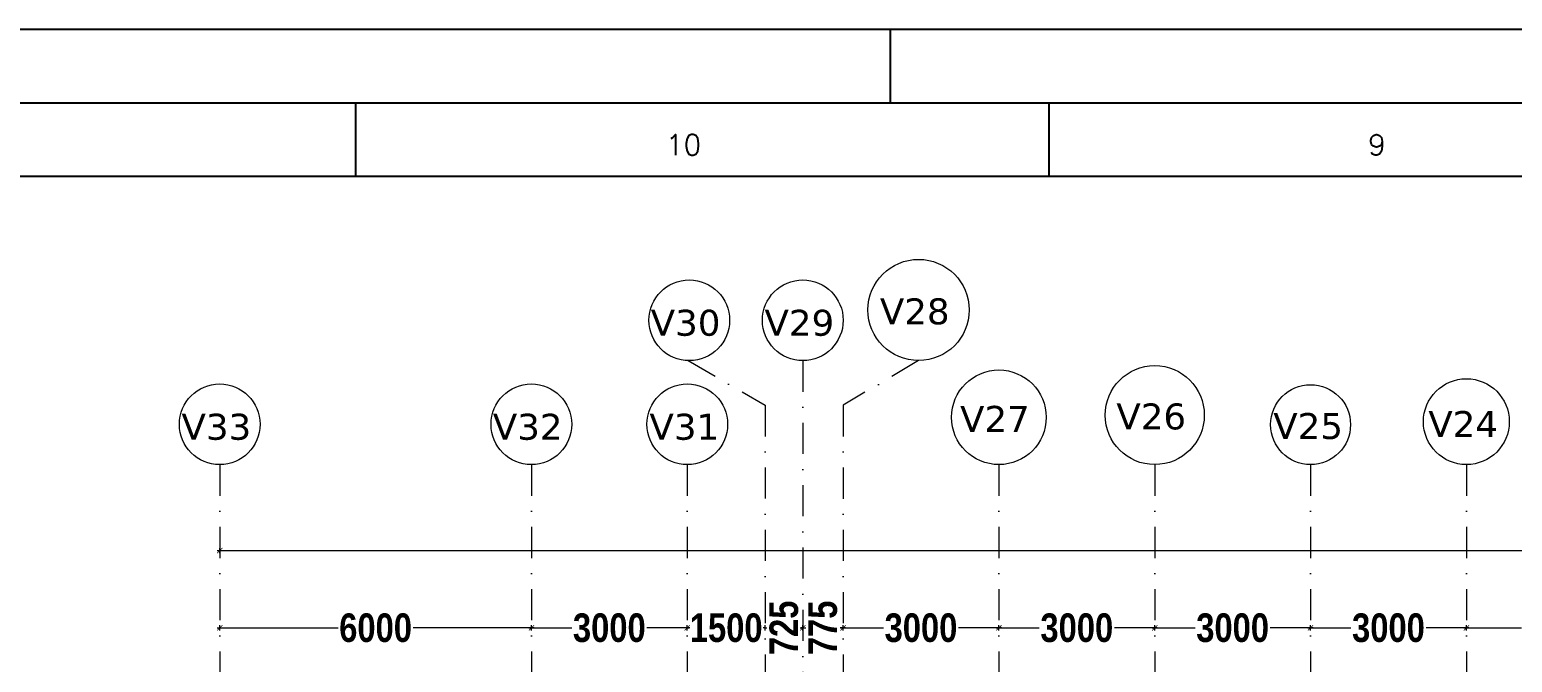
# Model space of a CAD drawing. Header units: millimetres. Extents: x -3092162 to 4513894, y -12317808 to 1849994.
# Drawn here: x -460174 to -431629, y -5811640 to -5799449 of the extents above; entities that cross this region are included whole.
import ezdxf
from ezdxf.enums import TextEntityAlignment as Align

# ---------------------------------------------------------------- set-up
doc = ezdxf.new("R2010")
doc.units = ezdxf.units.MM
doc.header["$LTSCALE"] = 2
doc.header["$MEASUREMENT"] = 0
doc.linetypes.add('DASHDOT', pattern=[1, 0.5, -0.25, 0, -0.25])
for name, color, linetype, lineweight in [('D DIM', 250, 'Continuous', 9), ('GRID', 251, 'DASHDOT', 5), ('ST TEXT', 251, 'DASHDOT', 5)]:
    doc.layers.add(name, color=color, linetype=linetype, lineweight=lineweight)
doc.layers.add('formate', color=7, linetype='Continuous')
doc.styles.add('5555', font='romans.shx', dxfattribs={"height": 125})
doc.styles.add('COLOUMNN DIM', font='ARIALNB.TTF', dxfattribs={"height": 550})
doc.styles.add('style2', font='verdana.ttf')

# ---------------------------------------------------------------- blocks, each defined once
blk = doc.blocks.new('sdfs')
at = {"layer": 'formate', "color": 0}
for p, q in [((-2732082, -7666596), (-2862742, -7666596)), ((-2828044, -7666596), (-2828044, -7667695)), ((-2733180, -7667695), (-2861643, -7667695)), ((-2836041, -7667695), (-2836041, -7668793)), ((-2825670, -7667695), (-2825670, -7668793)), ((-2734278, -7668793), (-2856152, -7668793))]:
    blk.add_line(p, q, dxfattribs=at)
at = {"layer": 'formate', "color": 0, "style": '5555'}
for s, height, p in [('10', 310.7, (-2831134, -7668476)), ('9', 311, (-2820763, -7668476))]:
    blk.add_text(s, height=height, dxfattribs=at).set_placement(p, align=Align.CENTER)
blk = doc.blocks.new('_ArchTick')
at = {"color": 0, "linetype": 'ByBlock', "const_width": 0.15}
blk.add_lwpolyline([(-0.5, -0.5), (0.5, 0.5)], dxfattribs=at)

msp = doc.modelspace()

# ---------------------------------------------------------------- linework, layer by layer
at = {"layer": 'D DIM', "ltscale": 100}
for p, q in [((-456514.3, -5809536.7), (-456514.3, -5809436.7)), ((-456564.3, -5809486.7), (-415647, -5809486.7)), ((-456564.3, -5810975.9), (-454236.4, -5810975.9)), ((-456514.3, -5811025.9), (-456514.3, -5810925.9)), ((-450464.3, -5810975.9), (-452792.2, -5810975.9)), ((-450564.3, -5810975.9), (-449738.1, -5810975.9)), ((-450514.3, -5811025.9), (-450514.3, -5810925.9)), ((-450514.3, -5811025.9), (-450514.3, -5810925.9)), ((-447464.7, -5810975.9), (-448290.9, -5810975.9)), ((-447514.7, -5811025.9), (-447514.7, -5810925.9)), ((-447514.7, -5811025.9), (-447514.7, -5810925.9)), ((-447514.7, -5810975.9), (-447475, -5810975.9)), ((-446014.3, -5810975.9), (-446054, -5810975.9)), ((-446014.3, -5810975.9), (-446014.3, -5810925.9)), ((-446014.3, -5811025.9), (-446014.3, -5810925.9)), ((-446014.3, -5810975.9), (-445982.5, -5810975.9)), ((-445339.4, -5810975.9), (-445231.7, -5810975.9)), ((-445289.4, -5810975.9), (-445321.2, -5810975.9)), ((-445289.4, -5811025.9), (-445289.4, -5810925.9)), ((-445289.4, -5810975.9), (-445289.4, -5810925.9)), ((-444464.7, -5810975.9), (-444572.4, -5810975.9)), ((-444564.3, -5810975.9), (-443737.9, -5810975.9)), ((-444514.7, -5811025.9), (-444514.7, -5810925.9)), ((-444514.3, -5811025.9), (-444514.3, -5810925.9)), ((-441464.3, -5810975.9), (-442290.7, -5810975.9)), ((-441564.3, -5810975.9), (-440737.9, -5810975.9)), ((-441514.3, -5811025.9), (-441514.3, -5810925.9)), ((-441514.3, -5811025.9), (-441514.3, -5810925.9)), ((-438464.3, -5810975.9), (-439290.7, -5810975.9)), ((-438564.3, -5810975.9), (-437737.9, -5810975.9)), ((-438514.3, -5811025.9), (-438514.3, -5810925.9)), ((-438514.3, -5811025.9), (-438514.3, -5810925.9)), ((-435464.3, -5810975.9), (-436290.7, -5810975.9)), ((-435564.3, -5810975.9), (-434737.9, -5810975.9)), ((-435514.3, -5811025.9), (-435514.3, -5810925.9)), ((-435514.3, -5811025.9), (-435514.3, -5810925.9)), ((-432464.3, -5810975.9), (-433290.7, -5810975.9)), ((-432564.3, -5810975.9), (-431453.1, -5810975.9)), ((-432514.3, -5811025.9), (-432514.3, -5810925.9)), ((-432514.3, -5811025.9), (-432514.3, -5810925.9))]:
    msp.add_line(p, q, dxfattribs=at)
at = {"layer": 'GRID', "color": 5, "ltscale": 600}
for p, q in [((-447495.5, -5805825.2), (-446014.3, -5806686)), ((-445289.4, -5805825.2), (-445289.4, -5894627.3)), ((-443060.1, -5805825.2), (-444514.3, -5806686.5)), ((-446014.3, -5806686), (-446014.3, -5893766.5)), ((-444514.3, -5806686.5), (-444514.3, -5893766)), ((-456514.3, -5807829.3), (-456514.3, -5892623.2)), ((-450514.3, -5807829.3), (-450514.3, -5892623.2)), ((-447514.7, -5807829.3), (-447514.7, -5892623.2)), ((-441514.3, -5807829.3), (-441514.3, -5892623.2)), ((-438514.3, -5807829.3), (-438514.3, -5892623.2)), ((-435514.3, -5807829.3), (-435514.3, -5892623.2)), ((-432514.3, -5807829.3), (-432514.3, -5892623.2))]:
    msp.add_line(p, q, dxfattribs=at)
at = {"layer": 'ST TEXT', "linetype": 'ByBlock', "ltscale": 1200}
for centre, radius in [((-443060.1, -5804850.3), 975), ((-447476.2, -5805048.1), 777.1), ((-445289.4, -5805048.1), 777.1), ((-441514.3, -5806918), 911.4), ((-438514.3, -5806875.6), 953.7), ((-456514.3, -5807052.2), 777.1), ((-450514.3, -5807052.2), 777.1), ((-447514.7, -5807052.2), 777.1), ((-435514.3, -5807059.8), 769.5), ((-432514.3, -5807002.6), 826.7)]:
    msp.add_circle(centre, radius, dxfattribs=at)

# ---------------------------------------------------------------- block references
at = {"layer": 'D DIM', "ltscale": 100, "xscale": 100, "yscale": 100, "zscale": 100, "rotation": 180}
for p in [(-456514.3, -5809486.7), (-456514.3, -5810975.9), (-450514.3, -5810975.9), (-445289.4, -5810975.9), (-444514.3, -5810975.9), (-441514.3, -5810975.9), (-438514.3, -5810975.9), (-435514.3, -5810975.9), (-432514.3, -5810975.9)]:
    msp.add_blockref('_ArchTick', p, dxfattribs=at)
at = {"layer": 'D DIM', "ltscale": 100, "xscale": 100, "yscale": 100, "zscale": 100}
for p in [(-450514.3, -5810975.9), (-447514.7, -5810975.9), (-444514.7, -5810975.9), (-441514.3, -5810975.9), (-438514.3, -5810975.9), (-435514.3, -5810975.9), (-432514.3, -5810975.9)]:
    msp.add_blockref('_ArchTick', p, dxfattribs=at)
at = {"layer": 'formate', "xscale": 1.287321868643671, "yscale": 1.287321868643671, "zscale": 1.287321868643671}
msp.add_blockref('sdfs', (3196994.4, 4069928.1), dxfattribs=at)

# ---------------------------------------------------------------- texts
at = {"layer": 'D DIM', "ltscale": 100, "char_height": 550, "attachment_point": 5, "rotation": 90, "style": 'COLOUMNN DIM'}
for s, insert in [('\\A1;725', (-445651.8, -5810975.9)), ('\\A1;775', (-444902, -5810975.9))]:
    msp.add_mtext(s, dxfattribs=dict(at, insert=insert))
at = {"layer": 'D DIM', "ltscale": 100, "char_height": 550, "attachment_point": 5, "style": 'COLOUMNN DIM'}
for s, insert in [('\\A1;6000', (-453514.3, -5810975.9)), ('\\A1;3000', (-449014.5, -5810975.9)), ('\\A1;1500', (-446764.5, -5810975.9)), ('\\A1;3000', (-443014.3, -5810975.9)), ('\\A1;3000', (-440014.3, -5810975.9)), ('\\A1;3000', (-437014.3, -5810975.9)), ('\\A1;3000', (-434014.3, -5810975.9))]:
    msp.add_mtext(s, dxfattribs=dict(at, insert=insert))
at = {"layer": 'ST TEXT', "lineweight": 50, "style": 'style2'}
for s, p in [('V30', (-448217.3, -5805346.4)), ('V29', (-446026.8, -5805346.8)), ('V28', (-443805.2, -5805126.4)), ('V33', (-457250.6, -5807350.5)), ('V32', (-451257.1, -5807350.5)), ('V31', (-448241.7, -5807350.5)), ('V27', (-442261.8, -5807199)), ('V26', (-439252.6, -5807151.5)), ('V25', (-436231.6, -5807335.7)), ('V24', (-433246.9, -5807297.4))]:
    msp.add_text(s, height=500, dxfattribs=at).set_placement(p)

doc.saveas('drawing.dxf')
